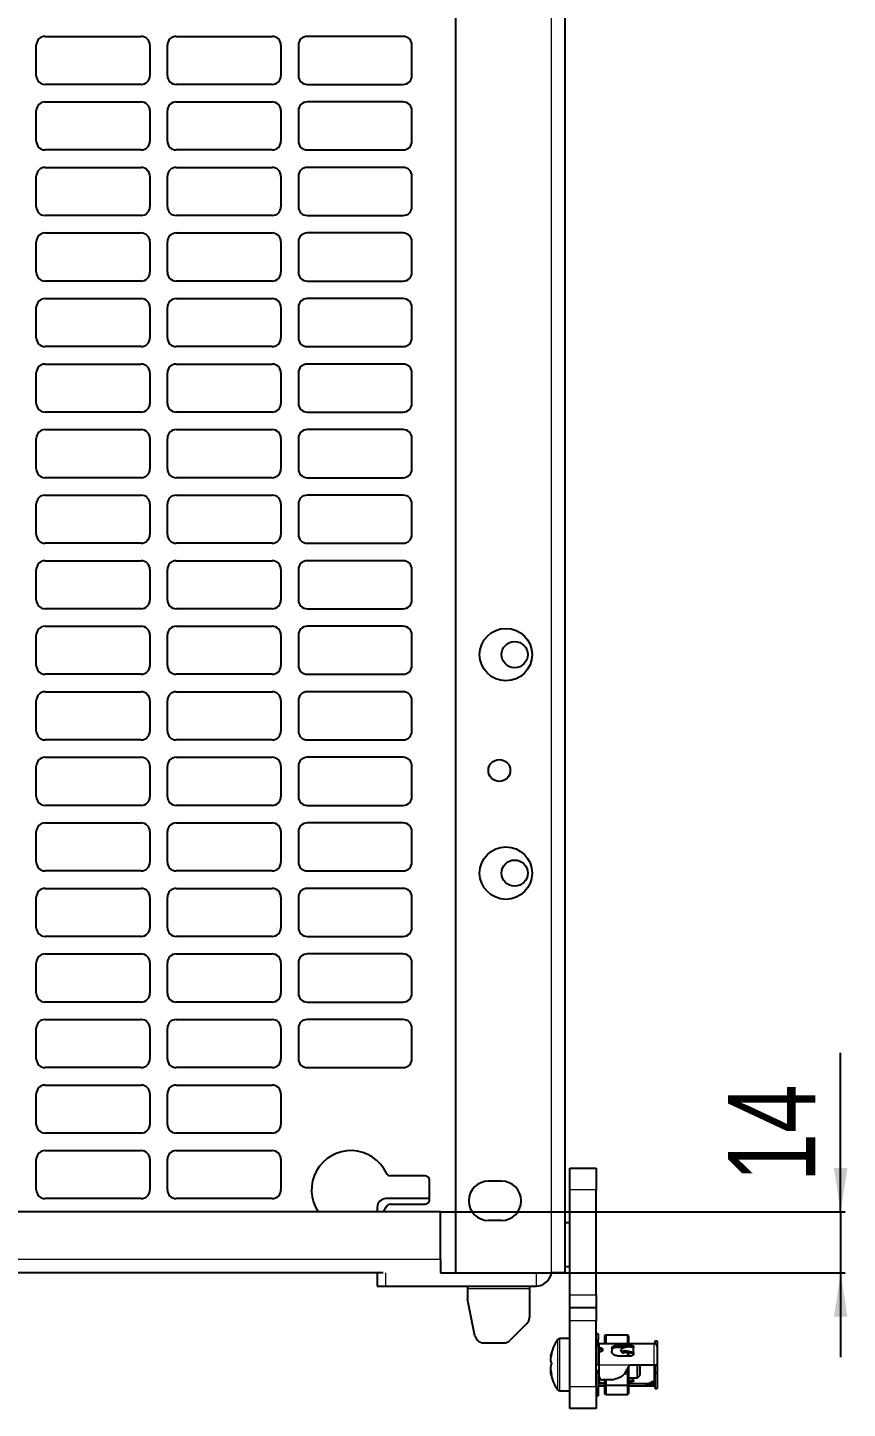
# Model space of a CAD drawing. Header units: millimetres. Extents: x -615 to 971, y 528 to 2003.
# Drawn here: x 783.3 to 971, y 727.4 to 1043.4 of the extents above; entities that cross this region are included whole.
import ezdxf

# ---------------------------------------------------------------- set-up
doc = ezdxf.new("R2010")
doc.units = ezdxf.units.MM
doc.layers.add('FORMAT', color=7, linetype='Continuous')
doc.styles.add('SLDTEXTSTYLE0', font='TXT', dxfattribs={"width": 0.75})
doc.dimstyles.new('SLDDIMSTYLE1', dxfattribs={"dimtxt": 20, "dimasz": 10, "dimexe": 0, "dimexo": 0.0625, "dimgap": 5, "dimtad": 2, "dimdec": 1, "dimrnd": 1e-09, "dimzin": 12, "dimdsep": 46, "dimtxsty": 'SLDTEXTSTYLE0', "dimsah": 1, "dimcen": 0.09, "dimadec": 0, "dimazin": 3, "dimtfac": 1, "dimtmove": 0, "dimatfit": 0, "dimfxl": 0, "dimfrac": 2, "dimtolj": 1, "dimtzin": 12, "dimarcsym": 0})

# ---------------------------------------------------------------- blocks, each defined once
blk = doc.blocks.new('_D_8')
at = {"layer": 'FORMAT'}
for p, q in [((969.44, 772.39), (969.44, 808.8)), ((877.8, 772.39), (970.44, 772.39)), ((969.44, 772.39), (969.44, 758.39)), ((877.8, 758.39), (970.44, 758.39)), ((969.44, 758.39), (969.44, 739.16))]:
    blk.add_line(p, q, dxfattribs=at)
for points in [[(969.44, 772.39), (970.98, 782.39), (967.9, 782.39)], [(969.44, 758.39), (967.9, 748.39), (970.98, 748.39)]]:
    blk.add_solid(points, dxfattribs=at)
at = {"layer": 'FORMAT', "insert": (943.66, 779.24), "char_height": 20, "attachment_point": 1, "rotation": 90, "style": 'SLDTEXTSTYLE0'}
blk.add_mtext('14', dxfattribs=at)

msp = doc.modelspace()

# ---------------------------------------------------------------- linework, layer by layer
at = {"color": 7, "linetype": 'Continuous', "lineweight": 25}
for p, q in [((906.29, 1841.4), (906.29, 758.4)), ((881.29, 1812.2), (881.29, 758.4)), ((787.29, 1041.4), (809.29, 1041.4)), ((817.29, 1041.4), (839.29, 1041.4)), ((869.29, 1041.4), (847.29, 1041.4)), ((785.29, 1032.4), (785.29, 1039.4)), ((811.29, 1039.4), (811.29, 1032.4)), ((815.29, 1032.4), (815.29, 1039.4)), ((841.29, 1039.4), (841.29, 1032.4)), ((845.29, 1039.4), (845.29, 1032.4)), ((871.29, 1032.4), (871.29, 1039.4)), ((809.29, 1030.4), (787.29, 1030.4)), ((839.29, 1030.4), (817.29, 1030.4)), ((847.29, 1030.4), (869.29, 1030.4)), ((785.29, 1017.4), (785.29, 1024.4)), ((787.29, 1026.4), (809.29, 1026.4)), ((811.29, 1024.4), (811.29, 1017.4)), ((815.29, 1017.4), (815.29, 1024.4)), ((817.29, 1026.4), (839.29, 1026.4)), ((841.29, 1024.4), (841.29, 1017.4)), ((845.29, 1024.4), (845.29, 1017.4)), ((869.29, 1026.4), (847.29, 1026.4)), ((871.29, 1017.4), (871.29, 1024.4)), ((809.29, 1015.4), (787.29, 1015.4)), ((839.29, 1015.4), (817.29, 1015.4)), ((847.29, 1015.4), (869.29, 1015.4)), ((787.29, 1011.4), (809.29, 1011.4)), ((817.29, 1011.4), (839.29, 1011.4)), ((869.29, 1011.4), (847.29, 1011.4)), ((785.29, 1002.4), (785.29, 1009.4)), ((811.29, 1009.4), (811.29, 1002.4)), ((815.29, 1002.4), (815.29, 1009.4)), ((841.29, 1009.4), (841.29, 1002.4)), ((845.29, 1009.4), (845.29, 1002.4)), ((871.29, 1002.4), (871.29, 1009.4)), ((809.29, 1000.4), (787.29, 1000.4)), ((839.29, 1000.4), (817.29, 1000.4)), ((847.29, 1000.4), (869.29, 1000.4)), ((787.29, 996.4), (809.29, 996.4)), ((817.29, 996.4), (839.29, 996.4)), ((869.29, 996.4), (847.29, 996.4)), ((785.29, 987.4), (785.29, 994.4)), ((811.29, 994.4), (811.29, 987.4)), ((815.29, 987.4), (815.29, 994.4)), ((841.29, 994.4), (841.29, 987.4)), ((845.29, 994.4), (845.29, 987.4)), ((871.29, 987.4), (871.29, 994.4)), ((809.29, 985.4), (787.29, 985.4)), ((839.29, 985.4), (817.29, 985.4)), ((847.29, 985.4), (869.29, 985.4)), ((787.29, 981.4), (809.29, 981.4)), ((817.29, 981.4), (839.29, 981.4)), ((869.29, 981.4), (847.29, 981.4)), ((785.29, 972.4), (785.29, 979.4)), ((811.29, 979.4), (811.29, 972.4)), ((815.29, 972.4), (815.29, 979.4)), ((841.29, 979.4), (841.29, 972.4)), ((845.29, 979.4), (845.29, 972.4)), ((871.29, 972.4), (871.29, 979.4)), ((809.29, 970.4), (787.29, 970.4)), ((839.29, 970.4), (817.29, 970.4)), ((847.29, 970.4), (869.29, 970.4)), ((785.29, 957.4), (785.29, 964.4)), ((787.29, 966.4), (809.29, 966.4)), ((811.29, 964.4), (811.29, 957.4)), ((815.29, 957.4), (815.29, 964.4)), ((817.29, 966.4), (839.29, 966.4)), ((841.29, 964.4), (841.29, 957.4)), ((845.29, 964.4), (845.29, 957.4)), ((869.29, 966.4), (847.29, 966.4)), ((871.29, 957.4), (871.29, 964.4)), ((809.29, 955.4), (787.29, 955.4)), ((839.29, 955.4), (817.29, 955.4)), ((847.29, 955.4), (869.29, 955.4)), ((787.29, 951.4), (809.29, 951.4)), ((817.29, 951.4), (839.29, 951.4)), ((869.29, 951.4), (847.29, 951.4)), ((785.29, 942.4), (785.29, 949.4)), ((811.29, 949.4), (811.29, 942.4)), ((815.29, 942.4), (815.29, 949.4)), ((841.29, 949.4), (841.29, 942.4)), ((845.29, 949.4), (845.29, 942.4)), ((871.29, 942.4), (871.29, 949.4)), ((809.29, 940.4), (787.29, 940.4)), ((839.29, 940.4), (817.29, 940.4)), ((847.29, 940.4), (869.29, 940.4)), ((787.29, 936.4), (809.29, 936.4)), ((817.29, 936.4), (839.29, 936.4)), ((869.29, 936.4), (847.29, 936.4)), ((785.29, 927.4), (785.29, 934.4)), ((811.29, 934.4), (811.29, 927.4)), ((815.29, 927.4), (815.29, 934.4)), ((841.29, 934.4), (841.29, 927.4)), ((845.29, 934.4), (845.29, 927.4)), ((871.29, 927.4), (871.29, 934.4)), ((809.29, 925.4), (787.29, 925.4)), ((839.29, 925.4), (817.29, 925.4)), ((847.29, 925.4), (869.29, 925.4)), ((787.29, 921.4), (809.29, 921.4)), ((817.29, 921.4), (839.29, 921.4)), ((869.29, 921.4), (847.29, 921.4)), ((785.29, 912.4), (785.29, 919.4)), ((811.29, 919.4), (811.29, 912.4)), ((815.29, 912.4), (815.29, 919.4)), ((841.29, 919.4), (841.29, 912.4)), ((845.29, 919.4), (845.29, 912.4)), ((871.29, 912.4), (871.29, 919.4)), ((809.29, 910.4), (787.29, 910.4)), ((839.29, 910.4), (817.29, 910.4)), ((847.29, 910.4), (869.29, 910.4)), ((785.29, 897.4), (785.29, 904.4)), ((787.29, 906.4), (809.29, 906.4)), ((811.29, 904.4), (811.29, 897.4)), ((815.29, 897.4), (815.29, 904.4)), ((817.29, 906.4), (839.29, 906.4)), ((841.29, 904.4), (841.29, 897.4)), ((845.29, 904.4), (845.29, 897.4)), ((869.29, 906.4), (847.29, 906.4)), ((871.29, 897.4), (871.29, 904.4)), ((809.29, 895.4), (787.29, 895.4)), ((839.29, 895.4), (817.29, 895.4)), ((847.29, 895.4), (869.29, 895.4)), ((787.29, 891.4), (809.29, 891.4)), ((817.29, 891.4), (839.29, 891.4)), ((869.29, 891.4), (847.29, 891.4)), ((785.29, 882.4), (785.29, 889.4)), ((811.29, 889.4), (811.29, 882.4)), ((815.29, 882.4), (815.29, 889.4)), ((841.29, 889.4), (841.29, 882.4)), ((845.29, 889.4), (845.29, 882.4)), ((871.29, 882.4), (871.29, 889.4)), ((809.29, 880.4), (787.29, 880.4)), ((839.29, 880.4), (817.29, 880.4)), ((847.29, 880.4), (869.29, 880.4)), ((787.29, 876.4), (809.29, 876.4)), ((817.29, 876.4), (839.29, 876.4)), ((869.29, 876.4), (847.29, 876.4)), ((785.29, 867.4), (785.29, 874.4)), ((811.29, 874.4), (811.29, 867.4)), ((815.29, 867.4), (815.29, 874.4)), ((841.29, 874.4), (841.29, 867.4)), ((845.29, 874.4), (845.29, 867.4)), ((871.29, 867.4), (871.29, 874.4)), ((809.29, 865.4), (787.29, 865.4)), ((839.29, 865.4), (817.29, 865.4)), ((847.29, 865.4), (869.29, 865.4)), ((787.29, 861.4), (809.29, 861.4)), ((817.29, 861.4), (839.29, 861.4)), ((869.29, 861.4), (847.29, 861.4)), ((785.29, 852.4), (785.29, 859.4)), ((811.29, 859.4), (811.29, 852.4)), ((815.29, 852.4), (815.29, 859.4)), ((841.29, 859.4), (841.29, 852.4)), ((845.29, 859.4), (845.29, 852.4)), ((871.29, 852.4), (871.29, 859.4)), ((809.29, 850.4), (787.29, 850.4)), ((839.29, 850.4), (817.29, 850.4)), ((847.29, 850.4), (869.29, 850.4)), ((785.29, 837.4), (785.29, 844.4)), ((787.29, 846.4), (809.29, 846.4)), ((811.29, 844.4), (811.29, 837.4)), ((815.29, 837.4), (815.29, 844.4)), ((817.29, 846.4), (839.29, 846.4)), ((841.29, 844.4), (841.29, 837.4)), ((845.29, 844.4), (845.29, 837.4)), ((869.29, 846.4), (847.29, 846.4)), ((871.29, 837.4), (871.29, 844.4)), ((809.29, 835.4), (787.29, 835.4)), ((839.29, 835.4), (817.29, 835.4)), ((847.29, 835.4), (869.29, 835.4)), ((787.29, 831.4), (809.29, 831.4)), ((817.29, 831.4), (839.29, 831.4)), ((869.29, 831.4), (847.29, 831.4)), ((785.29, 822.4), (785.29, 829.4)), ((811.29, 829.4), (811.29, 822.4)), ((815.29, 822.4), (815.29, 829.4)), ((841.29, 829.4), (841.29, 822.4)), ((845.29, 829.4), (845.29, 822.4)), ((871.29, 822.4), (871.29, 829.4)), ((809.29, 820.4), (787.29, 820.4)), ((839.29, 820.4), (817.29, 820.4)), ((847.29, 820.4), (869.29, 820.4)), ((787.29, 816.4), (809.29, 816.4)), ((817.29, 816.4), (839.29, 816.4)), ((869.29, 816.4), (847.29, 816.4)), ((785.29, 807.4), (785.29, 814.4)), ((811.29, 814.4), (811.29, 807.4)), ((815.29, 807.4), (815.29, 814.4)), ((841.29, 814.4), (841.29, 807.4)), ((845.29, 814.4), (845.29, 807.4)), ((871.29, 807.4), (871.29, 814.4)), ((809.29, 805.4), (787.29, 805.4)), ((839.29, 805.4), (817.29, 805.4)), ((847.29, 805.4), (869.29, 805.4)), ((787.29, 801.4), (809.29, 801.4)), ((817.29, 801.4), (839.29, 801.4)), ((785.29, 792.4), (785.29, 799.4)), ((811.29, 799.4), (811.29, 792.4)), ((815.29, 792.4), (815.29, 799.4)), ((841.29, 799.4), (841.29, 792.4)), ((809.29, 790.4), (787.29, 790.4)), ((839.29, 790.4), (817.29, 790.4)), ((785.29, 777.4), (785.29, 784.4)), ((787.29, 786.4), (809.29, 786.4)), ((811.29, 784.4), (811.29, 777.4)), ((815.29, 777.4), (815.29, 784.4)), ((817.29, 786.4), (839.29, 786.4)), ((841.29, 784.4), (841.29, 777.4)), ((874.29, 780.64), (866.35, 780.64)), ((907.44, 782.4), (913.44, 782.4)), ((907.44, 777.4), (907.44, 782.4)), ((913.44, 782.4), (913.44, 777.4)), ((875.29, 775.14), (875.29, 779.64)), ((891.79, 779.4), (888.79, 779.4)), ((907.44, 753.4), (907.44, 777.4)), ((913.44, 753.4), (913.44, 777.4)), ((809.29, 775.4), (787.29, 775.4)), ((839.29, 775.4), (817.29, 775.4)), ((875.29, 775.4), (865.34, 775.4)), ((877.79, 772.39), (448.79, 772.39)), ((863.34, 773.4), (863.34, 772.39)), ((864.78, 772.39), (865.44, 773.57)), ((866.35, 774.14), (874.29, 774.14)), ((877.79, 761.49), (877.79, 772.39)), ((891.79, 770.4), (888.79, 770.4)), ((907.44, 769.9), (906.29, 769.9)), ((877.79, 761.49), (877.79, 758.39)), ((877.79, 758.4), (881.29, 758.4)), ((881.29, 758.4), (903.19, 758.4)), ((906.29, 758.4), (903.19, 758.4)), ((906.29, 759.9), (907.44, 759.9)), ((864.72, 758.39), (461.37, 758.39)), ((863.34, 758.39), (863.34, 755.4)), ((863.34, 755.4), (865.34, 755.4)), ((865.34, 755.4), (899.69, 755.4)), ((884.04, 755.4), (884.04, 754.8)), ((898.19, 755.4), (898.19, 754.8)), ((884.04, 754.8), (884.04, 752.4)), ((885.72, 744.01), (884.04, 752.4)), ((898.19, 754.8), (898.19, 748.23)), ((907.44, 750.4), (907.44, 753.4)), ((913.44, 753.4), (913.44, 750.4)), ((913.44, 750.4), (907.44, 750.4)), ((907.44, 747.4), (907.44, 750.4)), ((913.44, 750.4), (913.44, 747.4)), ((897.61, 746.82), (893.78, 742.99)), ((907.44, 732.4), (907.44, 747.4)), ((913.44, 732.4), (913.44, 747.4)), ((907.44, 743.4), (905.12, 743.4)), ((913.94, 744.5), (913.44, 744.5)), ((913.44, 743.03), (913.94, 743.03)), ((913.94, 744.5), (913.94, 743.03)), ((913.94, 741.72), (913.94, 743.03)), ((915.44, 744.11), (915.64, 744.24)), ((915.44, 742.25), (915.44, 744.11)), ((915.64, 744.24), (915.64, 742.25)), ((915.64, 744.24), (920.73, 744.24)), ((920.73, 742.25), (920.73, 744.24)), ((920.73, 744.24), (920.84, 744.02)), ((920.84, 744.02), (920.84, 742.25)), ((926.94, 742.83), (927.44, 742.83)), ((926.94, 742.22), (926.94, 742.83)), ((927.44, 742.83), (927.44, 741.55)), ((887.68, 742.4), (892.36, 742.4)), ((913.44, 741.72), (913.94, 741.72)), ((913.94, 741.72), (913.94, 737.4)), ((914.24, 740.4), (913.98, 740.4)), ((914.14, 742.25), (924.74, 742.25)), ((914.39, 741.25), (914.14, 741.25)), ((914.39, 740.85), (914.14, 740.85)), ((914.39, 740.35), (914.14, 740.35)), ((914.24, 740.35), (914.24, 740.85)), ((914.94, 740.89), (914.94, 740.77)), ((917.04, 741.15), (917.04, 740.47)), ((918.24, 741.8), (921.54, 741.8)), ((919.96, 741.34), (918.24, 741.34)), ((918.24, 739.45), (921.54, 739.45)), ((919.12, 740.59), (919.12, 740.62)), ((919.16, 740.46), (919.39, 740.16)), ((920.73, 739.45), (920.73, 740.22)), ((920.84, 740.17), (920.84, 739.45)), ((922.04, 741.56), (922.04, 741.35)), ((922.04, 740.22), (922.04, 741.35)), ((922.04, 740.22), (922.04, 739.89)), ((924.74, 742.25), (926.74, 742.25)), ((927.44, 741.55), (927.44, 737.4)), ((903.02, 739.25), (903.05, 739.25)), ((913.94, 737.4), (913.44, 737.4)), ((913.94, 737.4), (914.14, 737.4)), ((914.14, 734.65), (914.14, 737.4)), ((919.99, 735.4), (921.14, 737.4)), ((920.73, 735.4), (920.73, 736.68)), ((920.84, 736.88), (920.84, 735.4)), ((921.14, 737.4), (926.74, 737.4)), ((922.94, 734.4), (922.94, 737.4)), ((923.44, 737.4), (923.44, 734.9)), ((926.74, 737.4), (927.44, 737.4)), ((926.94, 737.27), (926.94, 737.4)), ((926.94, 737.27), (927.44, 737.27)), ((926.94, 735.58), (926.94, 737.27)), ((927.44, 737.4), (927.44, 737.27)), ((927.44, 737.27), (927.44, 735.58)), ((913.44, 736.09), (913.94, 736.09)), ((913.94, 735.56), (913.44, 735.56)), ((913.94, 736.09), (913.94, 735.56)), ((913.94, 735.96), (914.14, 735.95)), ((913.94, 735.56), (913.94, 730.3)), ((913.94, 734.4), (914.19, 734.4)), ((914.24, 733.95), (914.14, 733.95)), ((914.24, 733.25), (914.24, 734.28)), ((914.24, 733.25), (915.44, 733.25)), ((917.04, 733.9), (914.89, 733.9)), ((915.44, 732.72), (915.44, 733.9)), ((915.64, 733.9), (915.64, 732.71)), ((919.99, 735.4), (920.73, 735.4)), ((920.73, 732.71), (920.73, 735.4)), ((920.84, 735.4), (920.73, 735.4)), ((920.84, 735.4), (920.84, 732.73)), ((920.84, 734.4), (922.94, 734.4)), ((922.04, 733.86), (920.84, 733.74)), ((921.54, 733.46), (920.84, 733.46)), ((922.04, 733.86), (922.04, 734.4)), ((922.04, 733.7), (922.04, 733.86)), ((922.94, 734.4), (923.44, 734.9)), ((926.24, 733.46), (926.24, 733.01)), ((926.74, 733.46), (926.24, 733.46)), ((926.74, 733.01), (926.74, 733.46)), ((926.94, 735.58), (927.44, 735.58)), ((926.94, 731.97), (926.94, 735.58)), ((927.44, 735.58), (927.44, 731.97)), ((905.12, 731.4), (907.44, 731.4)), ((907.44, 727.4), (907.44, 732.4)), ((913.44, 732.4), (913.44, 727.4)), ((913.44, 730.3), (913.94, 730.3)), ((915.44, 733.05), (914.14, 733.05)), ((914.14, 732.55), (915.44, 732.55)), ((915.64, 732.71), (915.44, 732.72)), ((915.44, 730.69), (915.44, 732.72)), ((915.64, 730.56), (915.44, 730.69)), ((915.64, 732.71), (920.73, 732.71)), ((915.64, 732.71), (915.64, 730.56)), ((915.64, 730.56), (920.73, 730.56)), ((920.84, 732.73), (920.73, 732.71)), ((920.73, 730.56), (920.73, 732.71)), ((920.84, 730.78), (920.73, 730.56)), ((924.74, 733.05), (920.84, 733.05)), ((920.84, 732.73), (920.84, 730.78)), ((920.84, 732.55), (924.74, 732.55)), ((924.74, 733.05), (924.74, 732.55)), ((924.74, 732.55), (926.74, 732.55)), ((926.24, 733.01), (926.74, 733.01)), ((926.94, 731.97), (927.44, 731.97)), ((913.44, 727.4), (907.44, 727.4))]:
    msp.add_line(p, q, dxfattribs=at)
at = {"color": 8, "linetype": 'Continuous', "lineweight": 18}
for p, q in [((903.19, 1812.2), (903.19, 758.4)), ((913.44, 777.4), (907.44, 777.4)), ((877.79, 761.49), (448.79, 761.49)), ((899.69, 758.4), (899.69, 755.4)), ((865.34, 755.4), (865.34, 758.39)), ((884.04, 754.8), (898.19, 754.8)), ((907.44, 753.4), (913.44, 753.4)), ((913.44, 747.4), (907.44, 747.4)), ((904.68, 731.63), (904.68, 743.17)), ((905.12, 731.4), (905.12, 743.4)), ((914.14, 742.25), (914.14, 741.25)), ((914.14, 740.35), (914.14, 737.4)), ((914.39, 740.85), (914.39, 741.25)), ((918.24, 741.8), (918.24, 741.34)), ((921.54, 741.34), (921.54, 741.8)), ((926.74, 737.4), (926.74, 742.25)), ((914.14, 737.4), (921.14, 737.4)), ((926.74, 733.66), (926.74, 737.4)), ((914.14, 733.95), (914.14, 733.05)), ((907.44, 732.4), (913.44, 732.4))]:
    msp.add_line(p, q, dxfattribs=at)
at = {"color": 7, "linetype": 'Continuous', "lineweight": 25, "flags": 128}
for points in [[(913.94, 740.88), (914.01, 740.86), (914.14, 740.85)], [(913.94, 740.48), (913.95, 740.45), (913.96, 740.43), (913.98, 740.41), (914, 740.39), (914.03, 740.37), (914.07, 740.36), (914.1, 740.36), (914.14, 740.35)], [(914.24, 740.53), (914.2, 740.44), (914.19, 740.4)], [(913.94, 733.93), (914.01, 733.94), (914.14, 733.95)], [(913.94, 733.02), (914.01, 733.04), (914.14, 733.05)], [(926.74, 732.55), (926.88, 732.56), (926.94, 732.58)]]:
    msp.add_lwpolyline(points, dxfattribs=at)
at = {"color": 7, "linetype": 'Continuous', "lineweight": 25}
for centre, radius in [((892.79, 899.9), 6), ((894.79, 899.9), 3), ((891.29, 873.4), 2.5), ((892.79, 849.9), 6), ((894.79, 849.9), 3)]:
    msp.add_circle(centre, radius, dxfattribs=at)
for centre, radius, start, end in [((787.29, 1039.4), 2, 90, 180), ((809.29, 1039.4), 2, 0, 90), ((817.29, 1039.4), 2, 90, 180), ((839.29, 1039.4), 2, 0, 90), ((847.29, 1039.4), 2, 90, 180), ((869.29, 1039.4), 2, 0, 90), ((787.29, 1032.4), 2, 180, 270), ((809.29, 1032.4), 2, 270, 0), ((817.29, 1032.4), 2, 180, 270), ((839.29, 1032.4), 2, 270, 0), ((847.29, 1032.4), 2, 180, 270), ((869.29, 1032.4), 2, 270, 0), ((787.29, 1024.4), 2, 90, 180), ((809.29, 1024.4), 2, 0, 90), ((817.29, 1024.4), 2, 90, 180), ((839.29, 1024.4), 2, 0, 90), ((847.29, 1024.4), 2, 90, 180), ((869.29, 1024.4), 2, 0, 90), ((787.29, 1017.4), 2, 180, 270), ((809.29, 1017.4), 2, 270, 0), ((817.29, 1017.4), 2, 180, 270), ((839.29, 1017.4), 2, 270, 0), ((847.29, 1017.4), 2, 180, 270), ((869.29, 1017.4), 2, 270, 0), ((787.29, 1009.4), 2, 90, 180), ((809.29, 1009.4), 2, 0, 90), ((817.29, 1009.4), 2, 90, 180), ((839.29, 1009.4), 2, 0, 90), ((847.29, 1009.4), 2, 90, 180), ((869.29, 1009.4), 2, 0, 90), ((787.29, 1002.4), 2, 180, 270), ((809.29, 1002.4), 2, 270, 0), ((817.29, 1002.4), 2, 180, 270), ((839.29, 1002.4), 2, 270, 0), ((847.29, 1002.4), 2, 180, 270), ((869.29, 1002.4), 2, 270, 0), ((787.29, 994.4), 2, 90, 180), ((809.29, 994.4), 2, 0, 90), ((817.29, 994.4), 2, 90, 180), ((839.29, 994.4), 2, 0, 90), ((847.29, 994.4), 2, 90, 180), ((869.29, 994.4), 2, 0, 90), ((787.29, 987.4), 2, 180, 270), ((809.29, 987.4), 2, 270, 0), ((817.29, 987.4), 2, 180, 270), ((839.29, 987.4), 2, 270, 0), ((847.29, 987.4), 2, 180, 270), ((869.29, 987.4), 2, 270, 0), ((787.29, 979.4), 2, 90, 180), ((809.29, 979.4), 2, 0, 90), ((817.29, 979.4), 2, 90, 180), ((839.29, 979.4), 2, 0, 90), ((847.29, 979.4), 2, 90, 180), ((869.29, 979.4), 2, 0, 90), ((787.29, 972.4), 2, 180, 270), ((809.29, 972.4), 2, 270, 0), ((817.29, 972.4), 2, 180, 270), ((839.29, 972.4), 2, 270, 0), ((847.29, 972.4), 2, 180, 270), ((869.29, 972.4), 2, 270, 0), ((787.29, 964.4), 2, 90, 180), ((809.29, 964.4), 2, 0, 90), ((817.29, 964.4), 2, 90, 180), ((839.29, 964.4), 2, 0, 90), ((847.29, 964.4), 2, 90, 180), ((869.29, 964.4), 2, 0, 90), ((787.29, 957.4), 2, 180, 270), ((809.29, 957.4), 2, 270, 0), ((817.29, 957.4), 2, 180, 270), ((839.29, 957.4), 2, 270, 0), ((847.29, 957.4), 2, 180, 270), ((869.29, 957.4), 2, 270, 0), ((787.29, 949.4), 2, 90, 180), ((809.29, 949.4), 2, 0, 90), ((817.29, 949.4), 2, 90, 180), ((839.29, 949.4), 2, 0, 90), ((847.29, 949.4), 2, 90, 180), ((869.29, 949.4), 2, 0, 90), ((787.29, 942.4), 2, 180, 270), ((809.29, 942.4), 2, 270, 0), ((817.29, 942.4), 2, 180, 270), ((839.29, 942.4), 2, 270, 0), ((847.29, 942.4), 2, 180, 270), ((869.29, 942.4), 2, 270, 0), ((787.29, 934.4), 2, 90, 180), ((809.29, 934.4), 2, 0, 90), ((817.29, 934.4), 2, 90, 180), ((839.29, 934.4), 2, 0, 90), ((847.29, 934.4), 2, 90, 180), ((869.29, 934.4), 2, 0, 90), ((787.29, 927.4), 2, 180, 270), ((809.29, 927.4), 2, 270, 0), ((817.29, 927.4), 2, 180, 270), ((839.29, 927.4), 2, 270, 0), ((847.29, 927.4), 2, 180, 270), ((869.29, 927.4), 2, 270, 0), ((787.29, 919.4), 2, 90, 180), ((809.29, 919.4), 2, 0, 90), ((817.29, 919.4), 2, 90, 180), ((839.29, 919.4), 2, 0, 90), ((847.29, 919.4), 2, 90, 180), ((869.29, 919.4), 2, 0, 90), ((787.29, 912.4), 2, 180, 270), ((809.29, 912.4), 2, 270, 0), ((817.29, 912.4), 2, 180, 270), ((839.29, 912.4), 2, 270, 0), ((847.29, 912.4), 2, 180, 270), ((869.29, 912.4), 2, 270, 0), ((787.29, 904.4), 2, 90, 180), ((809.29, 904.4), 2, 0, 90), ((817.29, 904.4), 2, 90, 180), ((839.29, 904.4), 2, 0, 90), ((847.29, 904.4), 2, 90, 180), ((869.29, 904.4), 2, 0, 90), ((787.29, 897.4), 2, 180, 270), ((809.29, 897.4), 2, 270, 0), ((817.29, 897.4), 2, 180, 270), ((839.29, 897.4), 2, 270, 0), ((847.29, 897.4), 2, 180, 270), ((869.29, 897.4), 2, 270, 0), ((787.29, 889.4), 2, 90, 180), ((809.29, 889.4), 2, 0, 90), ((817.29, 889.4), 2, 90, 180), ((839.29, 889.4), 2, 0, 90), ((847.29, 889.4), 2, 90, 180), ((869.29, 889.4), 2, 0, 90), ((787.29, 882.4), 2, 180, 270), ((809.29, 882.4), 2, 270, 0), ((817.29, 882.4), 2, 180, 270), ((839.29, 882.4), 2, 270, 0), ((847.29, 882.4), 2, 180, 270), ((869.29, 882.4), 2, 270, 0), ((787.29, 874.4), 2, 90, 180), ((809.29, 874.4), 2, 0, 90), ((817.29, 874.4), 2, 90, 180), ((839.29, 874.4), 2, 0, 90), ((847.29, 874.4), 2, 90, 180), ((869.29, 874.4), 2, 0, 90), ((787.29, 867.4), 2, 180, 270), ((809.29, 867.4), 2, 270, 0), ((817.29, 867.4), 2, 180, 270), ((839.29, 867.4), 2, 270, 0), ((847.29, 867.4), 2, 180, 270), ((869.29, 867.4), 2, 270, 0), ((787.29, 859.4), 2, 90, 180), ((809.29, 859.4), 2, 0, 90), ((817.29, 859.4), 2, 90, 180), ((839.29, 859.4), 2, 0, 90), ((847.29, 859.4), 2, 90, 180), ((869.29, 859.4), 2, 0, 90), ((787.29, 852.4), 2, 180, 270), ((809.29, 852.4), 2, 270, 0), ((817.29, 852.4), 2, 180, 270), ((839.29, 852.4), 2, 270, 0), ((847.29, 852.4), 2, 180, 270), ((869.29, 852.4), 2, 270, 0), ((787.29, 844.4), 2, 90, 180), ((809.29, 844.4), 2, 0, 90), ((817.29, 844.4), 2, 90, 180), ((839.29, 844.4), 2, 0, 90), ((847.29, 844.4), 2, 90, 180), ((869.29, 844.4), 2, 0, 90), ((787.29, 837.4), 2, 180, 270), ((809.29, 837.4), 2, 270, 0), ((817.29, 837.4), 2, 180, 270), ((839.29, 837.4), 2, 270, 0), ((847.29, 837.4), 2, 180, 270), ((869.29, 837.4), 2, 270, 0), ((787.29, 829.4), 2, 90, 180), ((809.29, 829.4), 2, 0, 90), ((817.29, 829.4), 2, 90, 180), ((839.29, 829.4), 2, 0, 90), ((847.29, 829.4), 2, 90, 180), ((869.29, 829.4), 2, 0, 90), ((787.29, 822.4), 2, 180, 270), ((809.29, 822.4), 2, 270, 0), ((817.29, 822.4), 2, 180, 270), ((839.29, 822.4), 2, 270, 0), ((847.29, 822.4), 2, 180, 270), ((869.29, 822.4), 2, 270, 0), ((787.29, 814.4), 2, 90, 180), ((809.29, 814.4), 2, 0, 90), ((817.29, 814.4), 2, 90, 180), ((839.29, 814.4), 2, 0, 90), ((847.29, 814.4), 2, 90, 180), ((869.29, 814.4), 2, 0, 90), ((787.29, 807.4), 2, 180, 270), ((809.29, 807.4), 2, 270, 0), ((817.29, 807.4), 2, 180, 270), ((839.29, 807.4), 2, 270, 0), ((847.29, 807.4), 2, 180, 270), ((869.29, 807.4), 2, 270, 0), ((787.29, 799.4), 2, 90, 180), ((809.29, 799.4), 2, 0, 90), ((817.29, 799.4), 2, 90, 180), ((839.29, 799.4), 2, 0, 90), ((787.29, 792.4), 2, 180, 270), ((809.29, 792.4), 2, 270, 0), ((817.29, 792.4), 2, 180, 270), ((839.29, 792.4), 2, 270, 0), ((787.29, 784.4), 2, 90, 180), ((809.29, 784.4), 2, 0, 90), ((817.29, 784.4), 2, 90, 180), ((839.29, 784.4), 2, 0, 90), ((857.29, 777.39), 9, 25.1507, 213.749), ((866.35, 781.64), 1, 205.1507, 270), ((874.29, 779.64), 1, 0, 90), ((787.29, 777.4), 2, 180, 270), ((809.29, 777.4), 2, 270, 0), ((817.29, 777.4), 2, 180, 270), ((839.29, 777.4), 2, 270, 0), ((888.79, 774.9), 4.5, 90, 270), ((891.79, 774.9), 4.5, 270, 90), ((865.34, 773.4), 2, 90, 180), ((874.29, 775.14), 1, 270, 0), ((866.35, 773.14), 1, 90, 154.8493), ((899.69, 759), 3.6, 270, 350.4059), ((896.19, 748.23), 2, 315, 0), ((887.68, 744.4), 2, 191.3099, 270), ((892.36, 744.4), 2, 270, 315), ((912.84, 737.4), 10, 144.7485, 168.9879), ((905.12, 742.86), 0.54, 90, 144.7485), ((914.14, 742.45), 0.2, 180, 270), ((914.12, 741.43), 0.183, 187.3339, 275.8124), ((926.74, 741.55), 0.7, 360, 90), ((912.84, 737.4), 10, 191.0195, 215.2515), ((914.04, 734.32), 0.0996, 125.5332, 176.0721), ((914.89, 734.65), 0.75, 180, 270), ((917.04, 734.65), 0.75, 270, 285.0484), ((926.74, 733.25), 0.2, 270, 0), ((905.12, 731.94), 0.54, 215.2515, 270), ((914.14, 732.35), 0.2, 90, 180)]:
    msp.add_arc(centre, radius, start, end, dxfattribs=at)
for points, knots in [([(903.02, 739.26), (903.02, 739.27), (903.02, 739.29), (903.08, 739.53), (903.16, 739.77), (903.21, 739.92), (903.23, 739.97), (903.24, 739.97), (903.24, 739.97), (903.24, 739.95), (903.23, 739.91), (903.19, 739.72), (903.11, 739.36), (903.04, 738.91), (903.01, 738.52), (903.04, 738.17), (903.12, 738), (903.2, 737.87), (903.23, 737.8), (903.24, 737.76), (903.24, 737.73), (903.24, 737.7), (903.24, 737.66), (903.22, 737.59), (903.14, 737.38), (903.06, 737.14), (903.01, 736.74), (903.03, 736.24), (903.1, 735.81), (903.18, 735.48), (903.2, 735.36), (903.22, 735.27), (903.24, 735.21), (903.24, 735.17), (903.24, 735.15), (903.24, 735.15)], [0, 0, 0, 0, 0.038395, 0.101606, 0.171866, 0.187862, 0.204006, 0.207638, 0.210677, 0.21372, 0.218356, 0.231131, 0.28809, 0.360901, 0.404711, 0.448836, 0.549423, 0.579372, 0.5944, 0.600457, 0.603752, 0.607074, 0.610825, 0.617556, 0.643246, 0.744679, 0.792601, 0.841136, 0.935328, 0.958581, 0.973366, 0.983098, 0.992885, 0.996792, 1, 1, 1, 1]), ([(914.39, 741.25), (914.45, 741.24), (914.58, 741.24), (914.74, 741.18), (914.87, 741.09), (914.93, 740.99), (914.94, 740.92), (914.94, 740.89)], [0, 0, 0, 0, 0.214393, 0.428789, 0.643061, 0.856854, 1, 1, 1, 1]), ([(914.9, 740.63), (914.88, 740.66), (914.83, 740.73), (914.69, 740.8), (914.54, 740.85), (914.43, 740.85), (914.39, 740.85)], [0, 0, 0, 0, 0.252501, 0.531568, 0.811143, 1, 1, 1, 1]), ([(914.94, 740.77), (914.94, 740.73), (914.93, 740.64), (914.83, 740.51), (914.69, 740.41), (914.54, 740.36), (914.43, 740.36), (914.39, 740.35)], [0, 0, 0, 0, 0.2143054, 0.4286504, 0.6422794, 0.8562229, 1, 1, 1, 1]), ([(917.04, 741.15), (917.06, 741.24), (917.08, 741.4), (917.28, 741.59), (917.58, 741.72), (917.92, 741.79), (918.15, 741.79), (918.24, 741.8)], [0, 0, 0, 0, 0.212833, 0.42585, 0.635542, 0.846587, 1, 1, 1, 1]), ([(918.24, 741.34), (918.11, 741.34), (917.84, 741.33), (917.48, 741.24), (917.21, 741.08), (917.06, 740.89), (917.05, 740.74), (917.04, 740.68)], [0, 0, 0, 0, 0.212875, 0.425767, 0.637937, 0.847353, 1, 1, 1, 1]), ([(918.24, 739.45), (918.11, 739.46), (917.84, 739.49), (917.48, 739.67), (917.21, 739.94), (917.06, 740.22), (917.05, 740.4), (917.04, 740.47)], [0, 0, 0, 0, 0.213238, 0.42649, 0.63916, 0.849598, 1, 1, 1, 1]), ([(919.52, 741.13), (919.47, 741.11), (919.37, 741.05), (919.25, 740.94), (919.16, 740.81), (919.12, 740.7), (919.12, 740.64), (919.12, 740.62)], [0, 0, 0, 0, 0.225867, 0.451734, 0.677598, 0.903479, 1, 1, 1, 1]), ([(919.12, 740.59), (919.12, 740.56), (919.13, 740.48), (919.21, 740.4), (919.32, 740.37), (919.43, 740.37), (919.5, 740.39), (919.52, 740.4)], [0, 0, 0, 0, 0.225883, 0.451767, 0.67765, 0.903524, 1, 1, 1, 1]), ([(919.4, 740.16), (919.41, 740.15), (919.42, 740.13), (919.43, 740.12), (919.43, 740.12)], [0, 0, 0, 0, 0.872289, 1, 1, 1, 1]), ([(919.77, 740.09), (919.72, 740.08), (919.62, 740.06), (919.51, 740.07), (919.45, 740.1), (919.43, 740.12)], [0, 0, 0, 0, 0.369126, 0.738256, 1, 1, 1, 1]), ([(922.04, 741.35), (921.54, 741.41), (920.87, 741.5), (919.98, 741.39), (919.67, 741.22), (919.52, 741.13)], [0, 0, 0, 0, 0.587693, 0.790818, 1, 1, 1, 1]), ([(922.04, 740.22), (921.54, 740.33), (920.87, 740.47), (919.98, 740.58), (919.67, 740.46), (919.52, 740.4)], [0, 0, 0, 0, 0.587693, 0.790818, 1, 1, 1, 1]), ([(922.04, 739.93), (921.61, 740.02), (921.02, 740.16), (920.21, 740.27), (919.92, 740.15), (919.77, 740.09)], [0, 0, 0, 0, 0.56666, 0.780905, 1, 1, 1, 1]), ([(921.54, 741.8), (921.6, 741.79), (921.71, 741.79), (921.86, 741.75), (921.97, 741.7), (922.03, 741.63), (922.04, 741.58), (922.04, 741.56)], [0, 0, 0, 0, 0.214445, 0.428893, 0.643239, 0.857188, 1, 1, 1, 1]), ([(922.04, 739.89), (922.04, 739.84), (922.03, 739.75), (921.94, 739.61), (921.81, 739.51), (921.67, 739.46), (921.58, 739.45), (921.54, 739.45)], [0, 0, 0, 0, 0.214373, 0.428779, 0.642592, 0.856666, 1, 1, 1, 1]), ([(903.04, 735.96), (903.03, 735.94), (903.01, 735.88), (903.02, 735.71), (903.04, 735.58), (903.05, 735.55)], [0, 0, 0, 0, 0.387476, 0.882787, 1, 1, 1, 1]), ([(903.24, 735.15), (903.24, 735.14), (903.24, 735.13), (903.23, 735.13), (903.19, 735.18), (903.11, 735.35), (903.04, 735.52), (903.01, 735.58), (903.02, 735.51), (903.03, 735.49)], [0, 0, 0, 0, 0.014884, 0.035817, 0.093823, 0.3531, 0.661574, 0.856936, 1, 1, 1, 1]), ([(913.94, 735.69), (913.94, 735.7), (913.95, 735.72), (913.96, 735.74), (914, 735.76), (914.07, 735.76), (914.12, 735.75), (914.14, 735.75)], [0, 0, 0, 0, 0.195302, 0.377541, 0.538909, 0.761383, 1, 1, 1, 1]), ([(913.94, 734.63), (913.94, 734.64), (913.95, 734.66), (913.96, 734.68), (914, 734.71), (914.08, 734.72), (914.13, 734.73), (914.16, 734.74)], [0, 0, 0, 0, 0.187462, 0.362386, 0.517277, 0.750642, 1, 1, 1, 1]), ([(919.99, 735.4), (919.82, 735.19), (919.47, 734.74), (918.49, 734.27), (917.72, 734.06), (917.24, 733.93)], [0, 0, 0, 0, 0.2540266, 0.5265912, 1, 1, 1, 1]), ([(922.04, 733.7), (922.04, 733.67), (922.03, 733.61), (921.94, 733.54), (921.81, 733.49), (921.67, 733.46), (921.58, 733.46), (921.54, 733.46)], [0, 0, 0, 0, 0.214295, 0.42863, 0.64223, 0.856153, 1, 1, 1, 1]), ([(924.74, 733.05), (925.02, 733.08), (925.52, 733.12), (926.02, 733.35), (926.24, 733.46)], [0, 0, 0, 0, 0.559868, 1, 1, 1, 1]), ([(924.74, 732.55), (925.02, 732.58), (925.52, 732.64), (926.02, 732.89), (926.24, 733.01)], [0, 0, 0, 0, 0.559911, 1, 1, 1, 1]), ([(926.74, 732.55), (926.74, 732.58), (926.74, 732.64), (926.74, 732.89), (926.74, 733.01)], [0, 0, 0, 0, 0.559866, 1, 1, 1, 1])]:
    msp.add_open_spline(points, degree=3, knots=knots, dxfattribs=at)
at = {"color": 8, "linetype": 'Continuous', "lineweight": 18}
msp.add_open_spline([(919.52, 740.4), (919.56, 740.35), (919.63, 740.26), (919.71, 740.16), (919.75, 740.11), (919.77, 740.09)], degree=3, knots=[0, 0, 0, 0, 0.502362, 0.815418, 1, 1, 1, 1], dxfattribs=at)

# ---------------------------------------------------------------- dimensions: what is measured, and where the dimension line sits
at = {"layer": 'FORMAT'}
dim = msp.add_linear_dim(base=(969.44, 758.39), p1=(877.79, 772.39), p2=(877.79, 758.39), angle=90, dimstyle='SLDDIMSTYLE1', dxfattribs=at)
dim.commit()
dim.dimension.update_dxf_attribs({"geometry": '_D_8', "text_midpoint": (969.44, 794.02), "dimtype": 160})

doc.saveas('drawing.dxf')
